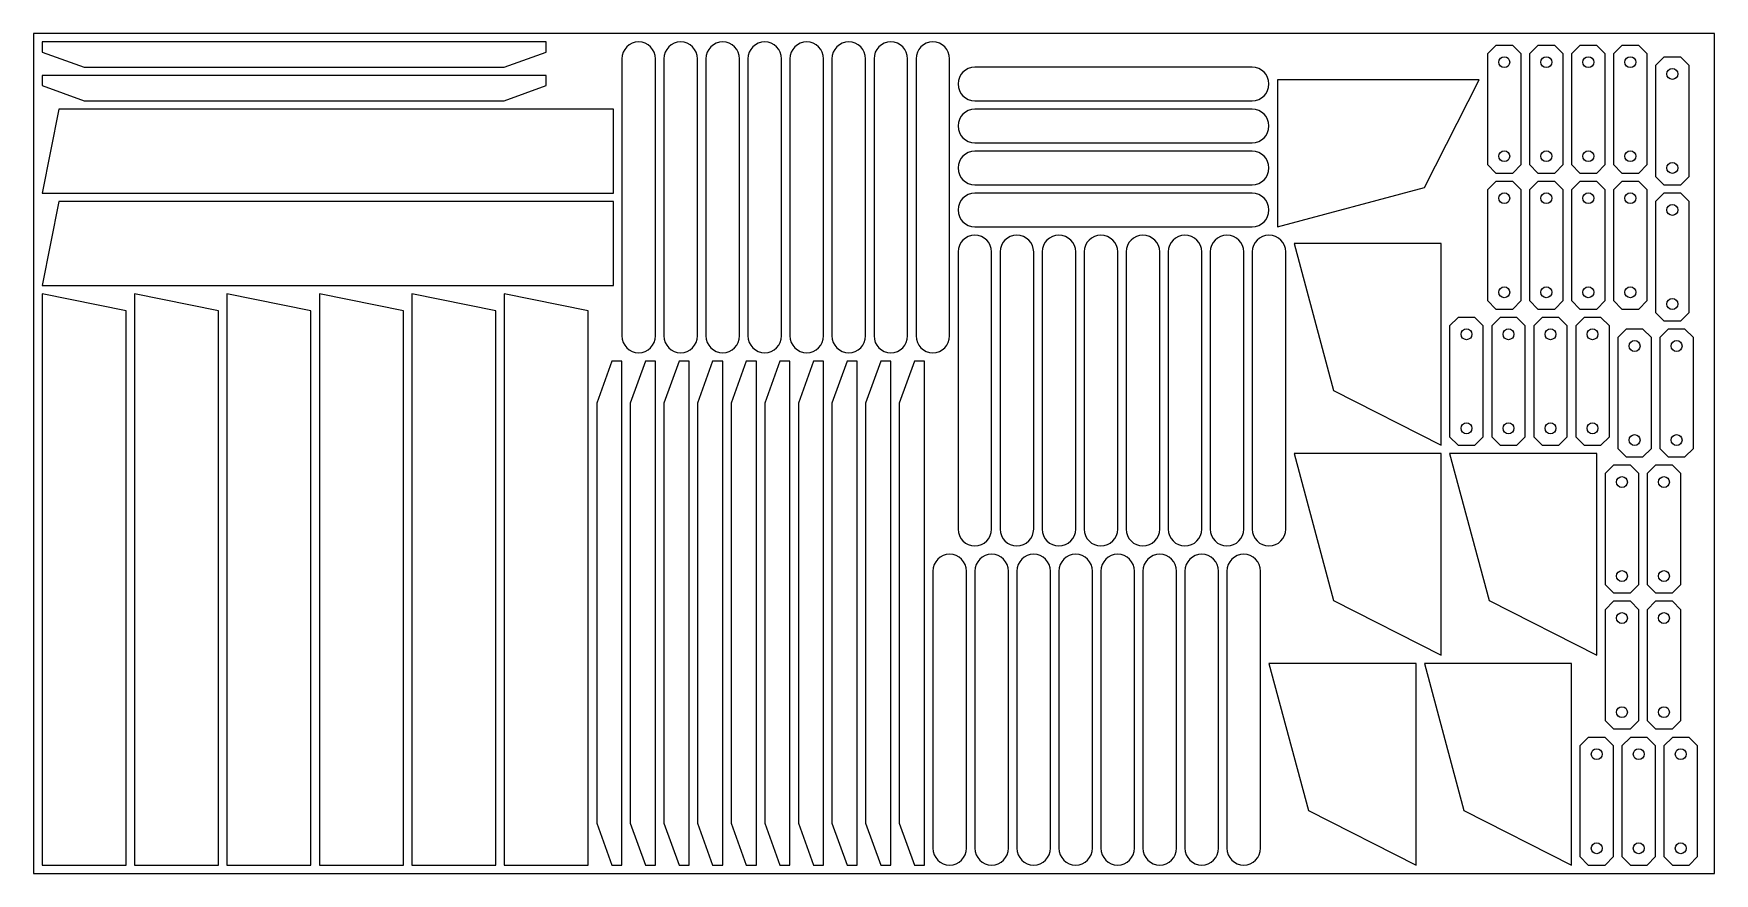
# Model space of a CAD drawing. Header units: metres. Extents: x 0 to 2000, y 0 to 1000.
import ezdxf

# ---------------------------------------------------------------- set-up
doc = ezdxf.new("R2010")
doc.units = ezdxf.units.M

msp = doc.modelspace()

# ---------------------------------------------------------------- linework, layer by layer
for points in [[(0, 0), (2000, 0), (2000, 1000), (0, 1000)], [(60, 960), (560, 960), (610, 978), (610, 990), (10, 990), (10, 978)], [(1770, 844), (1770, 976), (1760, 986), (1740, 986), (1730, 976), (1730, 844), (1740, 834), (1760, 834)], [(1820, 844), (1820, 976), (1810, 986), (1790, 986), (1780, 976), (1780, 844), (1790, 834), (1810, 834)], [(1870, 844), (1870, 976), (1860, 986), (1840, 986), (1830, 976), (1830, 844), (1840, 834), (1860, 834)], [(1920, 844), (1920, 976), (1910, 986), (1890, 986), (1880, 976), (1880, 844), (1890, 834), (1910, 834)], [(1970, 830), (1970, 962), (1960, 972), (1940, 972), (1930, 962), (1930, 830), (1940, 820), (1960, 820)], [(60, 920), (560, 920), (610, 938), (610, 950), (10, 950), (10, 938)], [(1655, 816.9), (1720, 945), (1480, 945), (1480, 770)], [(690, 910), (30, 910), (10, 810), (690, 810)], [(1770, 682), (1770, 814), (1760, 824), (1740, 824), (1730, 814), (1730, 682), (1740, 672), (1760, 672)], [(1820, 682), (1820, 814), (1810, 824), (1790, 824), (1780, 814), (1780, 682), (1790, 672), (1810, 672)], [(1870, 682), (1870, 814), (1860, 824), (1840, 824), (1830, 814), (1830, 682), (1840, 672), (1860, 672)], [(1920, 682), (1920, 814), (1910, 824), (1890, 824), (1880, 814), (1880, 682), (1890, 672), (1910, 672)], [(690, 800), (30, 800), (10, 700), (690, 700)], [(1970, 668), (1970, 800), (1960, 810), (1940, 810), (1930, 800), (1930, 668), (1940, 658), (1960, 658)], [(1546.9, 575), (1675, 510), (1675, 750), (1500, 750)], [(110, 10), (110, 670), (10, 690), (10, 10)], [(220, 10), (220, 670), (120, 690), (120, 10)], [(330, 10), (330, 670), (230, 690), (230, 10)], [(440, 10), (440, 670), (340, 690), (340, 10)], [(550, 10), (550, 670), (450, 690), (450, 10)], [(660, 10), (660, 670), (560, 690), (560, 10)], [(1725, 520), (1725, 652), (1715, 662), (1695, 662), (1685, 652), (1685, 520), (1695, 510), (1715, 510)], [(1775, 520), (1775, 652), (1765, 662), (1745, 662), (1735, 652), (1735, 520), (1745, 510), (1765, 510)], [(1825, 520), (1825, 652), (1815, 662), (1795, 662), (1785, 652), (1785, 520), (1795, 510), (1815, 510)], [(1875, 520), (1875, 652), (1865, 662), (1845, 662), (1835, 652), (1835, 520), (1845, 510), (1865, 510)], [(1925, 506), (1925, 638), (1915, 648), (1895, 648), (1885, 638), (1885, 506), (1895, 496), (1915, 496)], [(1975, 506), (1975, 638), (1965, 648), (1945, 648), (1935, 638), (1935, 506), (1945, 496), (1965, 496)], [(670, 560), (670, 60), (688, 10), (700, 10), (700, 610), (688, 610)], [(710, 560), (710, 60), (728, 10), (740, 10), (740, 610), (728, 610)], [(750, 560), (750, 60), (768, 10), (780, 10), (780, 610), (768, 610)], [(790, 560), (790, 60), (808, 10), (820, 10), (820, 610), (808, 610)], [(830, 560), (830, 60), (848, 10), (860, 10), (860, 610), (848, 610)], [(870, 560), (870, 60), (888, 10), (900, 10), (900, 610), (888, 610)], [(910, 560), (910, 60), (928, 10), (940, 10), (940, 610), (928, 610)], [(950, 560), (950, 60), (968, 10), (980, 10), (980, 610), (968, 610)], [(990, 560), (990, 60), (1008, 10), (1020, 10), (1020, 610), (1008, 610)], [(1030, 560), (1030, 60), (1048, 10), (1060, 10), (1060, 610), (1048, 610)], [(1546.9, 325), (1675, 260), (1675, 500), (1500, 500)], [(1731.9, 325), (1860, 260), (1860, 500), (1685, 500)], [(1910, 344), (1910, 476), (1900, 486), (1880, 486), (1870, 476), (1870, 344), (1880, 334), (1900, 334)], [(1960, 344), (1960, 476), (1950, 486), (1930, 486), (1920, 476), (1920, 344), (1930, 334), (1950, 334)], [(1910, 182), (1910, 314), (1900, 324), (1880, 324), (1870, 314), (1870, 182), (1880, 172), (1900, 172)], [(1960, 182), (1960, 314), (1950, 324), (1930, 324), (1920, 314), (1920, 182), (1930, 172), (1950, 172)], [(1516.9, 75), (1645, 10), (1645, 250), (1470, 250)], [(1701.9, 75), (1830, 10), (1830, 250), (1655, 250)], [(1880, 20), (1880, 152), (1870, 162), (1850, 162), (1840, 152), (1840, 20), (1850, 10), (1870, 10)], [(1930, 20), (1930, 152), (1920, 162), (1900, 162), (1890, 152), (1890, 20), (1900, 10), (1920, 10)], [(1980, 20), (1980, 152), (1970, 162), (1950, 162), (1940, 152), (1940, 20), (1950, 10), (1970, 10)]]:
    msp.add_lwpolyline(points, close=True)
for points in [[(700, 970), (700, 640, 1), (740, 640), (740, 970, 1)], [(750, 970), (750, 640, 1), (790, 640), (790, 970, 1)], [(800, 970), (800, 640, 1), (840, 640), (840, 970, 1)], [(850, 970), (850, 640, 1), (890, 640), (890, 970, 1)], [(900, 970), (900, 640, 1), (940, 640), (940, 970, 1)], [(950, 970), (950, 640, 1), (990, 640), (990, 970, 1)], [(1000, 970), (1000, 640, 1), (1040, 640), (1040, 970, 1)], [(1050, 970), (1050, 640, 1), (1090, 640), (1090, 970, 1)], [(1120, 920), (1450, 920, 1), (1450, 960), (1120, 960, 1)], [(1750, 972.5, -1), (1750, 959.5, -1)], [(1800, 972.5, -1), (1800, 959.5, -1)], [(1850, 972.5, -1), (1850, 959.5, -1)], [(1900, 972.5, -1), (1900, 959.5, -1)], [(1950, 958.5, -1), (1950, 945.5, -1)], [(1120, 870), (1450, 870, 1), (1450, 910), (1120, 910, 1)], [(1120, 820), (1450, 820, 1), (1450, 860), (1120, 860, 1)], [(1750, 860.5, -1), (1750, 847.5, -1)], [(1800, 860.5, -1), (1800, 847.5, -1)], [(1850, 860.5, -1), (1850, 847.5, -1)], [(1900, 860.5, -1), (1900, 847.5, -1)], [(1950, 846.5, -1), (1950, 833.5, -1)], [(1120, 770), (1450, 770, 1), (1450, 810), (1120, 810, 1)], [(1750, 810.5, -1), (1750, 797.5, -1)], [(1800, 810.5, -1), (1800, 797.5, -1)], [(1850, 810.5, -1), (1850, 797.5, -1)], [(1900, 810.5, -1), (1900, 797.5, -1)], [(1950, 796.5, -1), (1950, 783.5, -1)], [(1100, 740), (1100, 410, 1), (1140, 410), (1140, 740, 1)], [(1150, 740), (1150, 410, 1), (1190, 410), (1190, 740, 1)], [(1200, 740), (1200, 410, 1), (1240, 410), (1240, 740, 1)], [(1250, 740), (1250, 410, 1), (1290, 410), (1290, 740, 1)], [(1300, 740), (1300, 410, 1), (1340, 410), (1340, 740, 1)], [(1350, 740), (1350, 410, 1), (1390, 410), (1390, 740, 1)], [(1400, 740), (1400, 410, 1), (1440, 410), (1440, 740, 1)], [(1450, 740), (1450, 410, 1), (1490, 410), (1490, 740, 1)], [(1750, 698.5, -1), (1750, 685.5, -1)], [(1800, 698.5, -1), (1800, 685.5, -1)], [(1850, 698.5, -1), (1850, 685.5, -1)], [(1900, 698.5, -1), (1900, 685.5, -1)], [(1950, 684.5, -1), (1950, 671.5, -1)], [(1705, 648.5, -1), (1705, 635.5, -1)], [(1755, 648.5, -1), (1755, 635.5, -1)], [(1805, 648.5, -1), (1805, 635.5, -1)], [(1855, 648.5, -1), (1855, 635.5, -1)], [(1905, 634.5, -1), (1905, 621.5, -1)], [(1955, 634.5, -1), (1955, 621.5, -1)], [(1705, 536.5, -1), (1705, 523.5, -1)], [(1755, 536.5, -1), (1755, 523.5, -1)], [(1805, 536.5, -1), (1805, 523.5, -1)], [(1855, 536.5, -1), (1855, 523.5, -1)], [(1905, 522.5, -1), (1905, 509.5, -1)], [(1955, 522.5, -1), (1955, 509.5, -1)], [(1890, 472.5, -1), (1890, 459.5, -1)], [(1940, 472.5, -1), (1940, 459.5, -1)], [(1070, 360), (1070, 30, 1), (1110, 30), (1110, 360, 1)], [(1120, 360), (1120, 30, 1), (1160, 30), (1160, 360, 1)], [(1170, 360), (1170, 30, 1), (1210, 30), (1210, 360, 1)], [(1220, 360), (1220, 30, 1), (1260, 30), (1260, 360, 1)], [(1270, 360), (1270, 30, 1), (1310, 30), (1310, 360, 1)], [(1320, 360), (1320, 30, 1), (1360, 30), (1360, 360, 1)], [(1370, 360), (1370, 30, 1), (1410, 30), (1410, 360, 1)], [(1420, 360), (1420, 30, 1), (1460, 30), (1460, 360, 1)], [(1890, 360.5, -1), (1890, 347.5, -1)], [(1940, 360.5, -1), (1940, 347.5, -1)], [(1890, 310.5, -1), (1890, 297.5, -1)], [(1940, 310.5, -1), (1940, 297.5, -1)], [(1890, 198.5, -1), (1890, 185.5, -1)], [(1940, 198.5, -1), (1940, 185.5, -1)], [(1860, 148.5, -1), (1860, 135.5, -1)], [(1910, 148.5, -1), (1910, 135.5, -1)], [(1960, 148.5, -1), (1960, 135.5, -1)], [(1860, 36.5, -1), (1860, 23.5, -1)], [(1910, 36.5, -1), (1910, 23.5, -1)], [(1960, 36.5, -1), (1960, 23.5, -1)]]:
    msp.add_lwpolyline(points, format="xyb", close=True)

doc.saveas('drawing.dxf')
